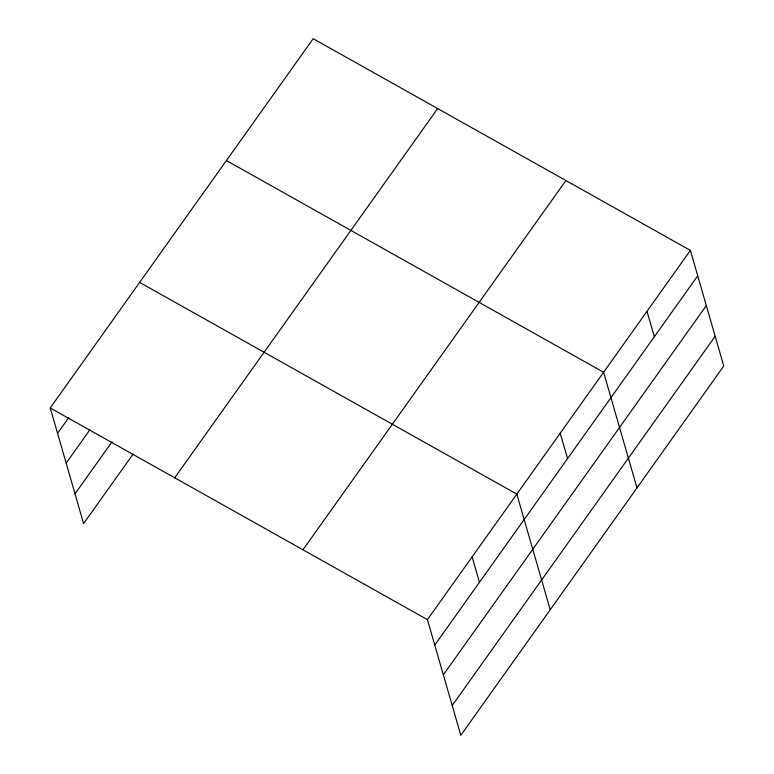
<?xml version="1.0" encoding="UTF-8"?>
<svg xmlns="http://www.w3.org/2000/svg" width="774" height="774" viewBox="0 0 774 774"><rect width="100%" height="100%" fill="white"/><g stroke="black" fill="none" stroke-linecap="round" stroke-linejoin="round"><path stroke-width="1.16" d="M50.233 407.946L313.189 38.7L690.389 250.399L723.767 366.054L460.811 735.3L427.432 619.645L50.233 407.946L83.611 523.601L133.205 453.961M57.566 433.372L68.741 417.679M66.158 463.142L89.91 429.802M75.02 493.822L112.037 441.838M174.701 477.81L437.668 108.563M302.953 549.792L565.91 180.536M427.432 619.645L690.389 250.399M434.765 645.071L697.722 275.815M443.357 674.841L706.323 305.595M452.209 705.52L715.176 336.274M226.414 160.557L603.614 372.255L636.992 487.901M139.639 282.404L516.839 494.102L550.217 609.757M646.996 311.322L654.34 336.748M560.221 433.179L567.565 458.595M472.13 556.874L479.464 582.3"/></g></svg>
